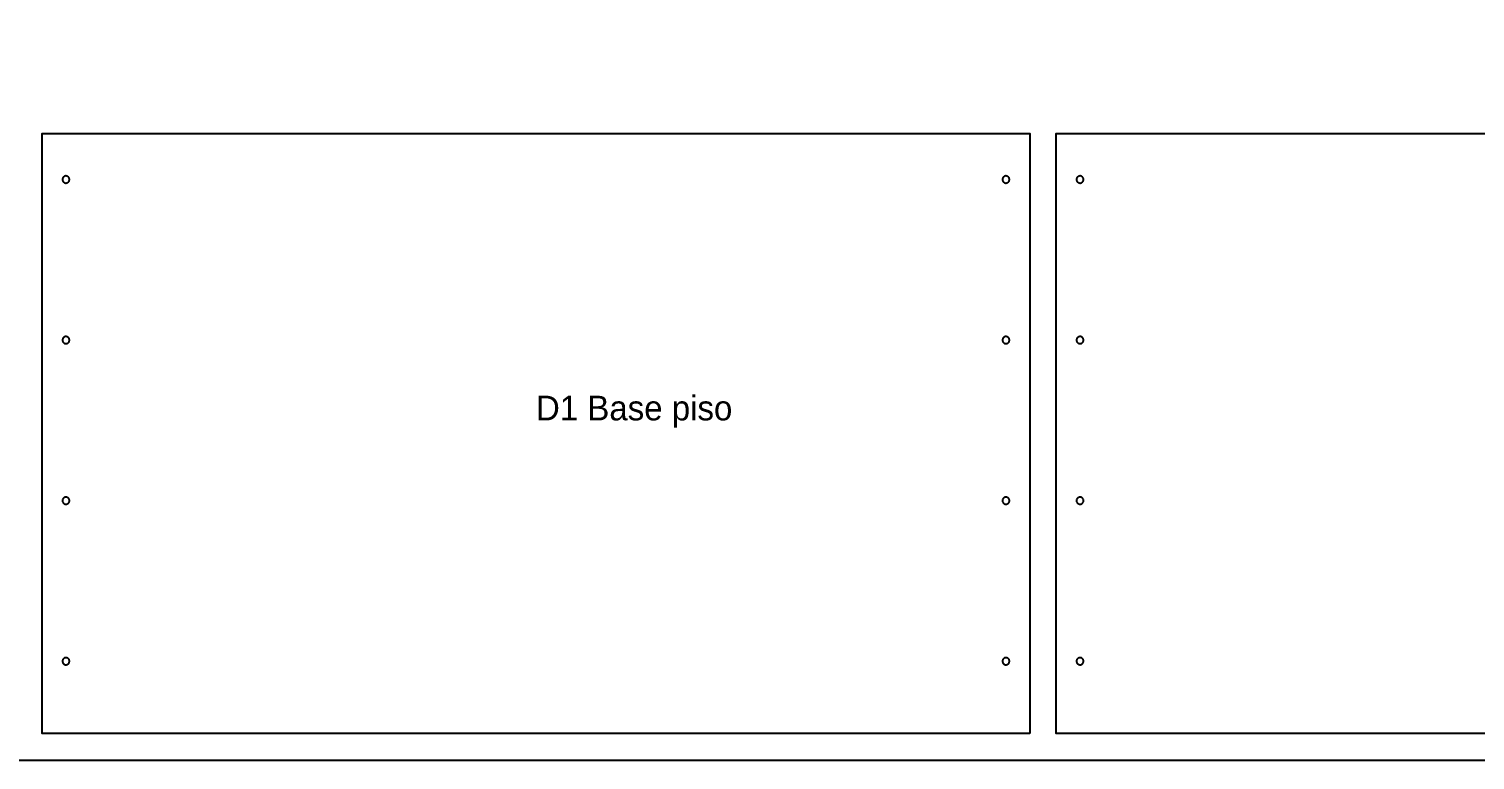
# Model space of a CAD drawing. Header units: millimetres. Extents: x 0 to 2802, y 0 to 1840.
# Drawn here: x 1134 to 1954, y 0 to 414 of the extents above; entities that cross this region are included whole.
import ezdxf

# ---------------------------------------------------------------- set-up
doc = ezdxf.new("R2010")
doc.units = ezdxf.units.MM
for name, color, linetype in [('CHAPA_NAO_CORTAR', 8, 'Continuous'), ('CORTE_EXTERNO', 1, 'Continuous'), ('CORTE_INTERNO', 5, 'Continuous'), ('ETIQUETAS_NAO_CORTAR', 8, 'Continuous')]:
    doc.layers.add(name, color=color, linetype=linetype)

msp = doc.modelspace()

# ---------------------------------------------------------------- linework, layer by layer
at = {"layer": 'CHAPA_NAO_CORTAR'}
msp.add_lwpolyline([(0, 0), (2750, 0), (2750, 1840), (0, 1840)], close=True, dxfattribs=at)
at = {"layer": 'CORTE_EXTERNO'}
for points in [[(1701, 15), (1141, 15), (1141, 355), (1701, 355), (1701, 15)], [(2276, 15), (1716, 15), (1716, 355), (2276, 355), (2276, 15)]]:
    msp.add_lwpolyline(points, close=True, dxfattribs=at)
at = {"layer": 'CORTE_INTERNO'}
for points in [[(1156.26, 329.94), (1156.16, 330.11), (1156.05, 330.27), (1155.91, 330.41), (1155.77, 330.55), (1155.61, 330.66), (1155.44, 330.76), (1155.27, 330.85), (1155.08, 330.91), (1154.89, 330.96), (1154.7, 330.99), (1154.5, 331), (1154.3, 330.99), (1154.11, 330.96), (1153.92, 330.91), (1153.73, 330.85), (1153.56, 330.76), (1153.39, 330.66), (1153.23, 330.55), (1153.09, 330.41), (1152.95, 330.27), (1152.84, 330.11), (1152.74, 329.94), (1152.65, 329.77), (1152.59, 329.58), (1152.54, 329.39), (1152.51, 329.2), (1152.5, 329), (1152.51, 328.8), (1152.54, 328.61), (1152.59, 328.42), (1152.65, 328.23), (1152.74, 328.06), (1152.84, 327.89), (1152.95, 327.73), (1153.09, 327.59), (1153.23, 327.45), (1153.39, 327.34), (1153.56, 327.24), (1153.73, 327.15), (1153.92, 327.09), (1154.11, 327.04), (1154.3, 327.01), (1154.5, 327), (1154.7, 327.01), (1154.89, 327.04), (1155.08, 327.09), (1155.27, 327.15), (1155.44, 327.24), (1155.61, 327.34), (1155.77, 327.45), (1155.91, 327.59), (1156.05, 327.73), (1156.16, 327.89), (1156.26, 328.06), (1156.35, 328.23), (1156.41, 328.42), (1156.46, 328.61), (1156.49, 328.8), (1156.5, 329), (1156.49, 329.2), (1156.46, 329.39), (1156.41, 329.58), (1156.35, 329.77), (1156.26, 329.94)], [(1689.49, 329.2), (1689.46, 329.39), (1689.41, 329.58), (1689.35, 329.77), (1689.26, 329.94), (1689.16, 330.11), (1689.05, 330.27), (1688.91, 330.41), (1688.77, 330.55), (1688.61, 330.66), (1688.44, 330.76), (1688.27, 330.85), (1688.08, 330.91), (1687.89, 330.96), (1687.7, 330.99), (1687.5, 331), (1687.3, 330.99), (1687.11, 330.96), (1686.92, 330.91), (1686.73, 330.85), (1686.56, 330.76), (1686.39, 330.66), (1686.23, 330.55), (1686.09, 330.41), (1685.95, 330.27), (1685.84, 330.11), (1685.74, 329.94), (1685.65, 329.77), (1685.59, 329.58), (1685.54, 329.39), (1685.51, 329.2), (1685.5, 329), (1685.51, 328.8), (1685.54, 328.61), (1685.59, 328.42), (1685.65, 328.23), (1685.74, 328.06), (1685.84, 327.89), (1685.95, 327.73), (1686.09, 327.59), (1686.23, 327.45), (1686.39, 327.34), (1686.56, 327.24), (1686.73, 327.15), (1686.92, 327.09), (1687.11, 327.04), (1687.3, 327.01), (1687.5, 327), (1687.7, 327.01), (1687.89, 327.04), (1688.08, 327.09), (1688.27, 327.15), (1688.44, 327.24), (1688.61, 327.34), (1688.77, 327.45), (1688.91, 327.59), (1689.05, 327.73), (1689.16, 327.89), (1689.26, 328.06), (1689.35, 328.23), (1689.41, 328.42), (1689.46, 328.61), (1689.49, 328.8), (1689.5, 329), (1689.49, 329.2)], [(1731.26, 329.94), (1731.16, 330.11), (1731.05, 330.27), (1730.91, 330.41), (1730.77, 330.55), (1730.61, 330.66), (1730.44, 330.76), (1730.27, 330.85), (1730.08, 330.91), (1729.89, 330.96), (1729.7, 330.99), (1729.5, 331), (1729.3, 330.99), (1729.11, 330.96), (1728.92, 330.91), (1728.73, 330.85), (1728.56, 330.76), (1728.39, 330.66), (1728.23, 330.55), (1728.09, 330.41), (1727.95, 330.27), (1727.84, 330.11), (1727.74, 329.94), (1727.65, 329.77), (1727.59, 329.58), (1727.54, 329.39), (1727.51, 329.2), (1727.5, 329), (1727.51, 328.8), (1727.54, 328.61), (1727.59, 328.42), (1727.65, 328.23), (1727.74, 328.06), (1727.84, 327.89), (1727.95, 327.73), (1728.09, 327.59), (1728.23, 327.45), (1728.39, 327.34), (1728.56, 327.24), (1728.73, 327.15), (1728.92, 327.09), (1729.11, 327.04), (1729.3, 327.01), (1729.5, 327), (1729.7, 327.01), (1729.89, 327.04), (1730.08, 327.09), (1730.27, 327.15), (1730.44, 327.24), (1730.61, 327.34), (1730.77, 327.45), (1730.91, 327.59), (1731.05, 327.73), (1731.16, 327.89), (1731.26, 328.06), (1731.35, 328.23), (1731.41, 328.42), (1731.46, 328.61), (1731.49, 328.8), (1731.5, 329), (1731.49, 329.2), (1731.46, 329.39), (1731.41, 329.58), (1731.35, 329.77), (1731.26, 329.94)], [(1156.16, 239.11), (1156.05, 239.27), (1155.91, 239.41), (1155.77, 239.55), (1155.61, 239.66), (1155.44, 239.76), (1155.27, 239.85), (1155.08, 239.91), (1154.89, 239.96), (1154.7, 239.99), (1154.5, 240), (1154.3, 239.99), (1154.11, 239.96), (1153.92, 239.91), (1153.73, 239.85), (1153.56, 239.76), (1153.39, 239.66), (1153.23, 239.55), (1153.09, 239.41), (1152.95, 239.27), (1152.84, 239.11), (1152.74, 238.94), (1152.65, 238.77), (1152.59, 238.58), (1152.54, 238.39), (1152.51, 238.2), (1152.5, 238), (1152.51, 237.8), (1152.54, 237.61), (1152.59, 237.42), (1152.65, 237.23), (1152.74, 237.06), (1152.84, 236.89), (1152.95, 236.73), (1153.09, 236.59), (1153.23, 236.45), (1153.39, 236.34), (1153.56, 236.24), (1153.73, 236.15), (1153.92, 236.09), (1154.11, 236.04), (1154.3, 236.01), (1154.5, 236), (1154.7, 236.01), (1154.89, 236.04), (1155.08, 236.09), (1155.27, 236.15), (1155.44, 236.24), (1155.61, 236.34), (1155.77, 236.45), (1155.91, 236.59), (1156.05, 236.73), (1156.16, 236.89), (1156.26, 237.06), (1156.35, 237.23), (1156.41, 237.42), (1156.46, 237.61), (1156.49, 237.8), (1156.5, 238), (1156.49, 238.2), (1156.46, 238.39), (1156.41, 238.58), (1156.35, 238.77), (1156.26, 238.94), (1156.16, 239.11)], [(1689.46, 238.39), (1689.41, 238.58), (1689.35, 238.77), (1689.26, 238.94), (1689.16, 239.11), (1689.05, 239.27), (1688.91, 239.41), (1688.77, 239.55), (1688.61, 239.66), (1688.44, 239.76), (1688.27, 239.85), (1688.08, 239.91), (1687.89, 239.96), (1687.7, 239.99), (1687.5, 240), (1687.3, 239.99), (1687.11, 239.96), (1686.92, 239.91), (1686.73, 239.85), (1686.56, 239.76), (1686.39, 239.66), (1686.23, 239.55), (1686.09, 239.41), (1685.95, 239.27), (1685.84, 239.11), (1685.74, 238.94), (1685.65, 238.77), (1685.59, 238.58), (1685.54, 238.39), (1685.51, 238.2), (1685.5, 238), (1685.51, 237.8), (1685.54, 237.61), (1685.59, 237.42), (1685.65, 237.23), (1685.74, 237.06), (1685.84, 236.89), (1685.95, 236.73), (1686.09, 236.59), (1686.23, 236.45), (1686.39, 236.34), (1686.56, 236.24), (1686.73, 236.15), (1686.92, 236.09), (1687.11, 236.04), (1687.3, 236.01), (1687.5, 236), (1687.7, 236.01), (1687.89, 236.04), (1688.08, 236.09), (1688.27, 236.15), (1688.44, 236.24), (1688.61, 236.34), (1688.77, 236.45), (1688.91, 236.59), (1689.05, 236.73), (1689.16, 236.89), (1689.26, 237.06), (1689.35, 237.23), (1689.41, 237.42), (1689.46, 237.61), (1689.49, 237.8), (1689.5, 238), (1689.49, 238.2), (1689.46, 238.39)], [(1731.16, 239.11), (1731.05, 239.27), (1730.91, 239.41), (1730.77, 239.55), (1730.61, 239.66), (1730.44, 239.76), (1730.27, 239.85), (1730.08, 239.91), (1729.89, 239.96), (1729.7, 239.99), (1729.5, 240), (1729.3, 239.99), (1729.11, 239.96), (1728.92, 239.91), (1728.73, 239.85), (1728.56, 239.76), (1728.39, 239.66), (1728.23, 239.55), (1728.09, 239.41), (1727.95, 239.27), (1727.84, 239.11), (1727.74, 238.94), (1727.65, 238.77), (1727.59, 238.58), (1727.54, 238.39), (1727.51, 238.2), (1727.5, 238), (1727.51, 237.8), (1727.54, 237.61), (1727.59, 237.42), (1727.65, 237.23), (1727.74, 237.06), (1727.84, 236.89), (1727.95, 236.73), (1728.09, 236.59), (1728.23, 236.45), (1728.39, 236.34), (1728.56, 236.24), (1728.73, 236.15), (1728.92, 236.09), (1729.11, 236.04), (1729.3, 236.01), (1729.5, 236), (1729.7, 236.01), (1729.89, 236.04), (1730.08, 236.09), (1730.27, 236.15), (1730.44, 236.24), (1730.61, 236.34), (1730.77, 236.45), (1730.91, 236.59), (1731.05, 236.73), (1731.16, 236.89), (1731.26, 237.06), (1731.35, 237.23), (1731.41, 237.42), (1731.46, 237.61), (1731.49, 237.8), (1731.5, 238), (1731.49, 238.2), (1731.46, 238.39), (1731.41, 238.58), (1731.35, 238.77), (1731.26, 238.94), (1731.16, 239.11)], [(1156.05, 148.27), (1155.91, 148.41), (1155.77, 148.55), (1155.61, 148.66), (1155.44, 148.76), (1155.27, 148.85), (1155.08, 148.91), (1154.89, 148.96), (1154.7, 148.99), (1154.5, 149), (1154.3, 148.99), (1154.11, 148.96), (1153.92, 148.91), (1153.73, 148.85), (1153.56, 148.76), (1153.39, 148.66), (1153.23, 148.55), (1153.09, 148.41), (1152.95, 148.27), (1152.84, 148.11), (1152.74, 147.94), (1152.65, 147.77), (1152.59, 147.58), (1152.54, 147.39), (1152.51, 147.2), (1152.5, 147), (1152.51, 146.8), (1152.54, 146.61), (1152.59, 146.42), (1152.65, 146.23), (1152.74, 146.06), (1152.84, 145.89), (1152.95, 145.73), (1153.09, 145.59), (1153.23, 145.45), (1153.39, 145.34), (1153.56, 145.24), (1153.73, 145.15), (1153.92, 145.09), (1154.11, 145.04), (1154.3, 145.01), (1154.5, 145), (1154.7, 145.01), (1154.89, 145.04), (1155.08, 145.09), (1155.27, 145.15), (1155.44, 145.24), (1155.61, 145.34), (1155.77, 145.45), (1155.91, 145.59), (1156.05, 145.73), (1156.16, 145.89), (1156.26, 146.06), (1156.35, 146.23), (1156.41, 146.42), (1156.46, 146.61), (1156.49, 146.8), (1156.5, 147), (1156.49, 147.2), (1156.46, 147.39), (1156.41, 147.58), (1156.35, 147.77), (1156.26, 147.94), (1156.16, 148.11), (1156.05, 148.27)], [(1689.41, 147.58), (1689.35, 147.77), (1689.26, 147.94), (1689.16, 148.11), (1689.05, 148.27), (1688.91, 148.41), (1688.77, 148.55), (1688.61, 148.66), (1688.44, 148.76), (1688.27, 148.85), (1688.08, 148.91), (1687.89, 148.96), (1687.7, 148.99), (1687.5, 149), (1687.3, 148.99), (1687.11, 148.96), (1686.92, 148.91), (1686.73, 148.85), (1686.56, 148.76), (1686.39, 148.66), (1686.23, 148.55), (1686.09, 148.41), (1685.95, 148.27), (1685.84, 148.11), (1685.74, 147.94), (1685.65, 147.77), (1685.59, 147.58), (1685.54, 147.39), (1685.51, 147.2), (1685.5, 147), (1685.51, 146.8), (1685.54, 146.61), (1685.59, 146.42), (1685.65, 146.23), (1685.74, 146.06), (1685.84, 145.89), (1685.95, 145.73), (1686.09, 145.59), (1686.23, 145.45), (1686.39, 145.34), (1686.56, 145.24), (1686.73, 145.15), (1686.92, 145.09), (1687.11, 145.04), (1687.3, 145.01), (1687.5, 145), (1687.7, 145.01), (1687.89, 145.04), (1688.08, 145.09), (1688.27, 145.15), (1688.44, 145.24), (1688.61, 145.34), (1688.77, 145.45), (1688.91, 145.59), (1689.05, 145.73), (1689.16, 145.89), (1689.26, 146.06), (1689.35, 146.23), (1689.41, 146.42), (1689.46, 146.61), (1689.49, 146.8), (1689.5, 147), (1689.49, 147.2), (1689.46, 147.39), (1689.41, 147.58)], [(1731.05, 148.27), (1730.91, 148.41), (1730.77, 148.55), (1730.61, 148.66), (1730.44, 148.76), (1730.27, 148.85), (1730.08, 148.91), (1729.89, 148.96), (1729.7, 148.99), (1729.5, 149), (1729.3, 148.99), (1729.11, 148.96), (1728.92, 148.91), (1728.73, 148.85), (1728.56, 148.76), (1728.39, 148.66), (1728.23, 148.55), (1728.09, 148.41), (1727.95, 148.27), (1727.84, 148.11), (1727.74, 147.94), (1727.65, 147.77), (1727.59, 147.58), (1727.54, 147.39), (1727.51, 147.2), (1727.5, 147), (1727.51, 146.8), (1727.54, 146.61), (1727.59, 146.42), (1727.65, 146.23), (1727.74, 146.06), (1727.84, 145.89), (1727.95, 145.73), (1728.09, 145.59), (1728.23, 145.45), (1728.39, 145.34), (1728.56, 145.24), (1728.73, 145.15), (1728.92, 145.09), (1729.11, 145.04), (1729.3, 145.01), (1729.5, 145), (1729.7, 145.01), (1729.89, 145.04), (1730.08, 145.09), (1730.27, 145.15), (1730.44, 145.24), (1730.61, 145.34), (1730.77, 145.45), (1730.91, 145.59), (1731.05, 145.73), (1731.16, 145.89), (1731.26, 146.06), (1731.35, 146.23), (1731.41, 146.42), (1731.46, 146.61), (1731.49, 146.8), (1731.5, 147), (1731.49, 147.2), (1731.46, 147.39), (1731.41, 147.58), (1731.35, 147.77), (1731.26, 147.94), (1731.16, 148.11), (1731.05, 148.27)], [(1155.91, 57.41), (1155.77, 57.55), (1155.61, 57.66), (1155.44, 57.76), (1155.27, 57.85), (1155.08, 57.91), (1154.89, 57.96), (1154.7, 57.99), (1154.5, 58), (1154.3, 57.99), (1154.11, 57.96), (1153.92, 57.91), (1153.73, 57.85), (1153.56, 57.76), (1153.39, 57.66), (1153.23, 57.55), (1153.09, 57.41), (1152.95, 57.27), (1152.84, 57.11), (1152.74, 56.94), (1152.65, 56.77), (1152.59, 56.58), (1152.54, 56.39), (1152.51, 56.2), (1152.5, 56), (1152.51, 55.8), (1152.54, 55.61), (1152.59, 55.42), (1152.65, 55.23), (1152.74, 55.06), (1152.84, 54.89), (1152.95, 54.73), (1153.09, 54.59), (1153.23, 54.45), (1153.39, 54.34), (1153.56, 54.24), (1153.73, 54.15), (1153.92, 54.09), (1154.11, 54.04), (1154.3, 54.01), (1154.5, 54), (1154.7, 54.01), (1154.89, 54.04), (1155.08, 54.09), (1155.27, 54.15), (1155.44, 54.24), (1155.61, 54.34), (1155.77, 54.45), (1155.91, 54.59), (1156.05, 54.73), (1156.16, 54.89), (1156.26, 55.06), (1156.35, 55.23), (1156.41, 55.42), (1156.46, 55.61), (1156.49, 55.8), (1156.5, 56), (1156.49, 56.2), (1156.46, 56.39), (1156.41, 56.58), (1156.35, 56.77), (1156.26, 56.94), (1156.16, 57.11), (1156.05, 57.27), (1155.91, 57.41)], [(1689.35, 56.77), (1689.26, 56.94), (1689.16, 57.11), (1689.05, 57.27), (1688.91, 57.41), (1688.77, 57.55), (1688.61, 57.66), (1688.44, 57.76), (1688.27, 57.85), (1688.08, 57.91), (1687.89, 57.96), (1687.7, 57.99), (1687.5, 58), (1687.3, 57.99), (1687.11, 57.96), (1686.92, 57.91), (1686.73, 57.85), (1686.56, 57.76), (1686.39, 57.66), (1686.23, 57.55), (1686.09, 57.41), (1685.95, 57.27), (1685.84, 57.11), (1685.74, 56.94), (1685.65, 56.77), (1685.59, 56.58), (1685.54, 56.39), (1685.51, 56.2), (1685.5, 56), (1685.51, 55.8), (1685.54, 55.61), (1685.59, 55.42), (1685.65, 55.23), (1685.74, 55.06), (1685.84, 54.89), (1685.95, 54.73), (1686.09, 54.59), (1686.23, 54.45), (1686.39, 54.34), (1686.56, 54.24), (1686.73, 54.15), (1686.92, 54.09), (1687.11, 54.04), (1687.3, 54.01), (1687.5, 54), (1687.7, 54.01), (1687.89, 54.04), (1688.08, 54.09), (1688.27, 54.15), (1688.44, 54.24), (1688.61, 54.34), (1688.77, 54.45), (1688.91, 54.59), (1689.05, 54.73), (1689.16, 54.89), (1689.26, 55.06), (1689.35, 55.23), (1689.41, 55.42), (1689.46, 55.61), (1689.49, 55.8), (1689.5, 56), (1689.49, 56.2), (1689.46, 56.39), (1689.41, 56.58), (1689.35, 56.77)], [(1730.91, 57.41), (1730.77, 57.55), (1730.61, 57.66), (1730.44, 57.76), (1730.27, 57.85), (1730.08, 57.91), (1729.89, 57.96), (1729.7, 57.99), (1729.5, 58), (1729.3, 57.99), (1729.11, 57.96), (1728.92, 57.91), (1728.73, 57.85), (1728.56, 57.76), (1728.39, 57.66), (1728.23, 57.55), (1728.09, 57.41), (1727.95, 57.27), (1727.84, 57.11), (1727.74, 56.94), (1727.65, 56.77), (1727.59, 56.58), (1727.54, 56.39), (1727.51, 56.2), (1727.5, 56), (1727.51, 55.8), (1727.54, 55.61), (1727.59, 55.42), (1727.65, 55.23), (1727.74, 55.06), (1727.84, 54.89), (1727.95, 54.73), (1728.09, 54.59), (1728.23, 54.45), (1728.39, 54.34), (1728.56, 54.24), (1728.73, 54.15), (1728.92, 54.09), (1729.11, 54.04), (1729.3, 54.01), (1729.5, 54), (1729.7, 54.01), (1729.89, 54.04), (1730.08, 54.09), (1730.27, 54.15), (1730.44, 54.24), (1730.61, 54.34), (1730.77, 54.45), (1730.91, 54.59), (1731.05, 54.73), (1731.16, 54.89), (1731.26, 55.06), (1731.35, 55.23), (1731.41, 55.42), (1731.46, 55.61), (1731.49, 55.8), (1731.5, 56), (1731.49, 56.2), (1731.46, 56.39), (1731.41, 56.58), (1731.35, 56.77), (1731.26, 56.94), (1731.16, 57.11), (1731.05, 57.27), (1730.91, 57.41)]]:
    msp.add_lwpolyline(points, close=True, dxfattribs=at)

# ---------------------------------------------------------------- texts
at = {"layer": 'ETIQUETAS_NAO_CORTAR'}
msp.add_text('D1 Base piso', height=14, dxfattribs=at).set_placement((1421, 192.5))

doc.saveas('drawing.dxf')
